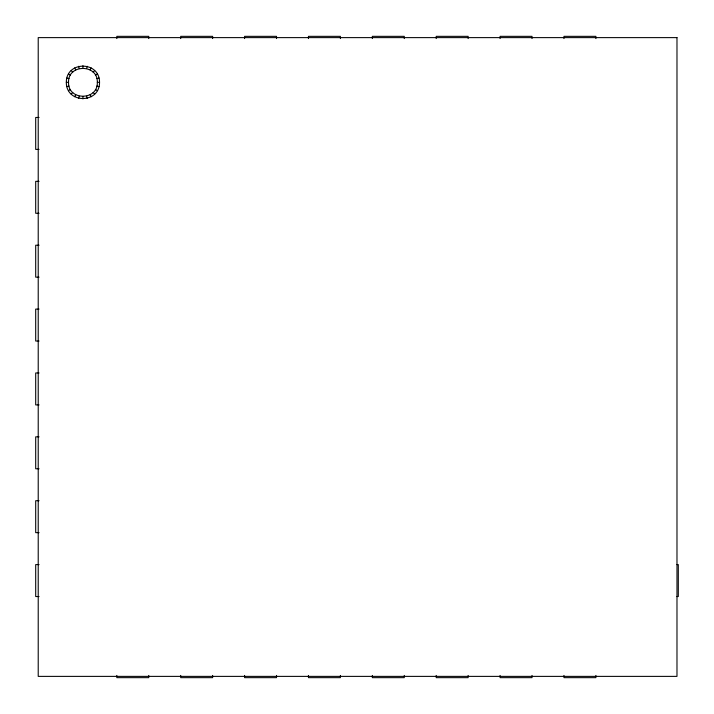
<?xml version="1.0" encoding="UTF-8"?>
<svg xmlns="http://www.w3.org/2000/svg" width="714" height="714" viewBox="0 0 714 714"><rect width="100%" height="100%" fill="white"/><g stroke="black" fill="none" stroke-linecap="round" stroke-linejoin="round"><path stroke-width="1.07" d="M66.322 82.333C66.099 60.77 99.755 60.77 99.541 82.333C99.755 103.896 66.099 103.896 66.322 82.333L68.535 82.333C67.839 100.826 98.023 100.826 97.327 82.333C98.023 63.841 67.839 63.841 68.535 82.333M78.629 98.371L79.2 96.238M86.653 68.428L87.224 66.286M74.622 96.711L75.729 94.792M90.125 69.865L91.231 67.946M71.186 94.07L72.748 92.508M93.106 72.15L94.676 70.588M68.544 90.633L70.463 89.527M95.399 75.131L97.309 74.024M66.884 86.626L69.026 86.055M96.836 78.602L98.969 78.031M97.327 82.333L99.541 82.333M39.047 117.462L35.7 117.462L35.7 149.404L39.047 149.404M39.047 181.338L35.7 181.338L35.7 213.281L39.047 213.281M39.047 245.214L35.7 245.214L35.7 277.157L39.047 277.157M39.047 309.091L35.7 309.091L35.7 341.033L39.047 341.033M39.047 372.967L35.7 372.967L35.7 404.909L39.047 404.909M39.047 436.843L35.7 436.843L35.7 468.786L39.047 468.786M39.047 500.719L35.7 500.719L35.7 532.662L39.047 532.662M39.047 564.596L35.7 564.596L35.7 596.538L39.047 596.538M676.979 564.596L678.3 564.596L678.3 596.538L676.979 596.538M66.884 78.031L69.026 78.602M96.836 86.055L98.969 86.626M68.544 74.024L70.463 75.131M95.399 89.527L97.309 90.633M71.186 70.588L72.748 72.15M93.106 92.508L94.676 94.07M74.622 67.946L75.729 69.865M90.125 94.792L91.231 96.711M78.629 66.286L79.2 68.428M86.653 96.238L87.224 98.371M595.895 38.565L595.895 36.343L563.962 36.343L563.962 38.565M595.895 675.435L595.895 677.657L563.962 677.657L563.962 675.435M532.019 38.565L532.019 36.343L500.086 36.343L500.086 38.565M532.019 675.435L532.019 677.657L500.086 677.657L500.086 675.435M468.143 38.565L468.143 36.343L436.209 36.343L436.209 38.565M468.143 675.435L468.143 677.657L436.209 677.657L436.209 675.435M404.267 38.565L404.267 36.343L372.333 36.343L372.333 38.565M404.267 675.435L404.267 677.657L372.333 677.657L372.333 675.435M340.391 38.565L340.391 36.343L308.457 36.343L308.457 38.565M340.391 675.435L340.391 677.657L308.457 677.657L308.457 675.435M276.514 38.565L276.514 36.343L244.581 36.343L244.581 38.565M276.514 675.435L276.514 677.657L244.581 677.657L244.581 675.435M212.638 38.565L212.638 36.343L180.704 36.343L180.704 38.565M212.638 675.435L212.638 677.657L180.704 677.657L180.704 675.435M148.762 38.565L148.762 36.343L116.819 36.343L116.819 38.565M148.762 675.435L148.762 677.657L116.819 677.657L116.819 675.435M82.931 65.724L82.931 67.937M82.931 96.729L82.931 98.934M676.979 37.619L38.217 37.619L38.217 676.381L676.979 676.381L676.979 37.619"/></g></svg>
